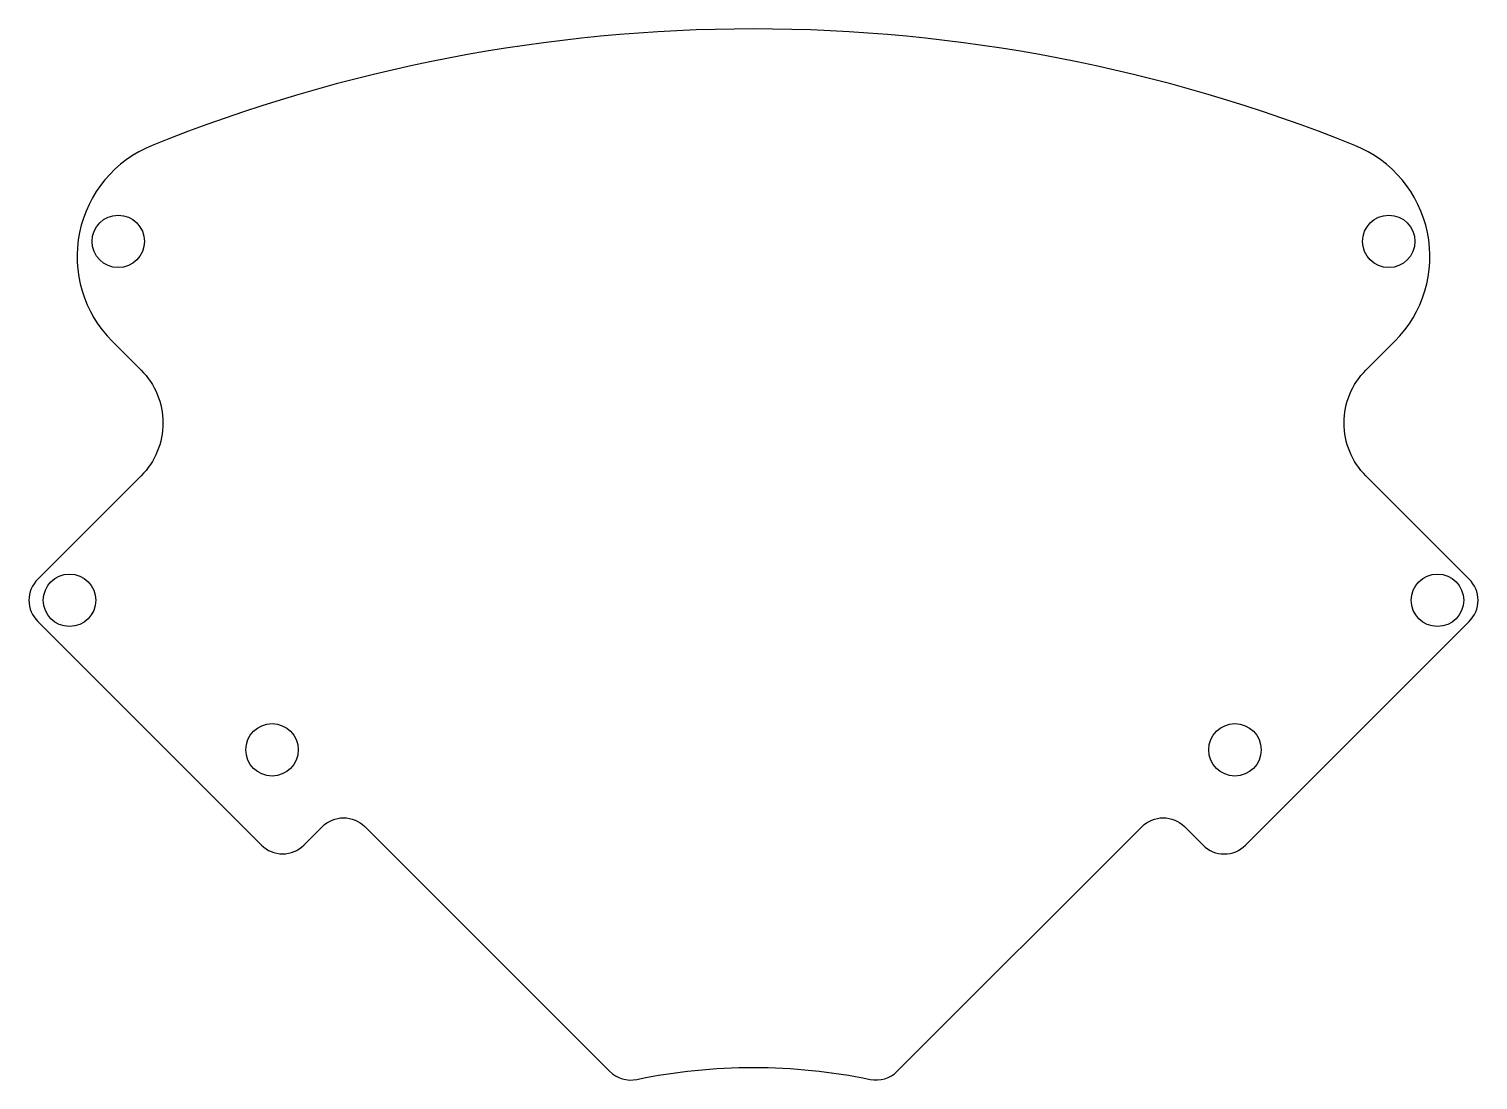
# Model space of a CAD drawing. Header units: millimetres. Extents: x -48.4 to 48.4, y 37.3 to 107.5.
import ezdxf

# ---------------------------------------------------------------- set-up
doc = ezdxf.new("R2010")
doc.units = ezdxf.units.MM
doc.layers.get('0').update_dxf_attribs({"linetype": 'CONTINUOUS'})

msp = doc.modelspace()

# ---------------------------------------------------------------- linework, layer by layer
msp.add_lwpolyline([(-42.122, 62.275), (-32.845, 52.998, 0.414214), (-30.017, 52.998), (-28.779, 54.235, -0.414214), (-25.951, 54.235), (-9.611, 37.895, 0.252938), (-7.788, 37.351, -0.103085), (7.779, 37.353, 0.252872), (9.601, 37.897), (25.939, 54.235, -0.414214), (28.767, 54.235), (30.011, 52.992, 0.414214), (32.839, 52.992), (42.122, 62.275), (47.779, 67.931, 0.414214), (47.779, 70.76), (40.885, 77.654, -0.414214), (40.885, 84.725), (42.807, 86.648, 0.53775), (40.137, 99.726, 0.193688), (-40.137, 99.726, 0.53775), (-42.807, 86.648), (-40.885, 84.725, -0.414214), (-40.885, 77.654), (-47.779, 70.76, 0.414214), (-47.779, 67.931)], format="xyb", close=True)
for centre in [(-42.405, 93.317), (42.405, 93.317), (-45.658, 69.346), (45.658, 69.346), (-32.138, 59.361), (32.138, 59.361)]:
    msp.add_circle(centre, 1.75)

doc.saveas('drawing.dxf')
